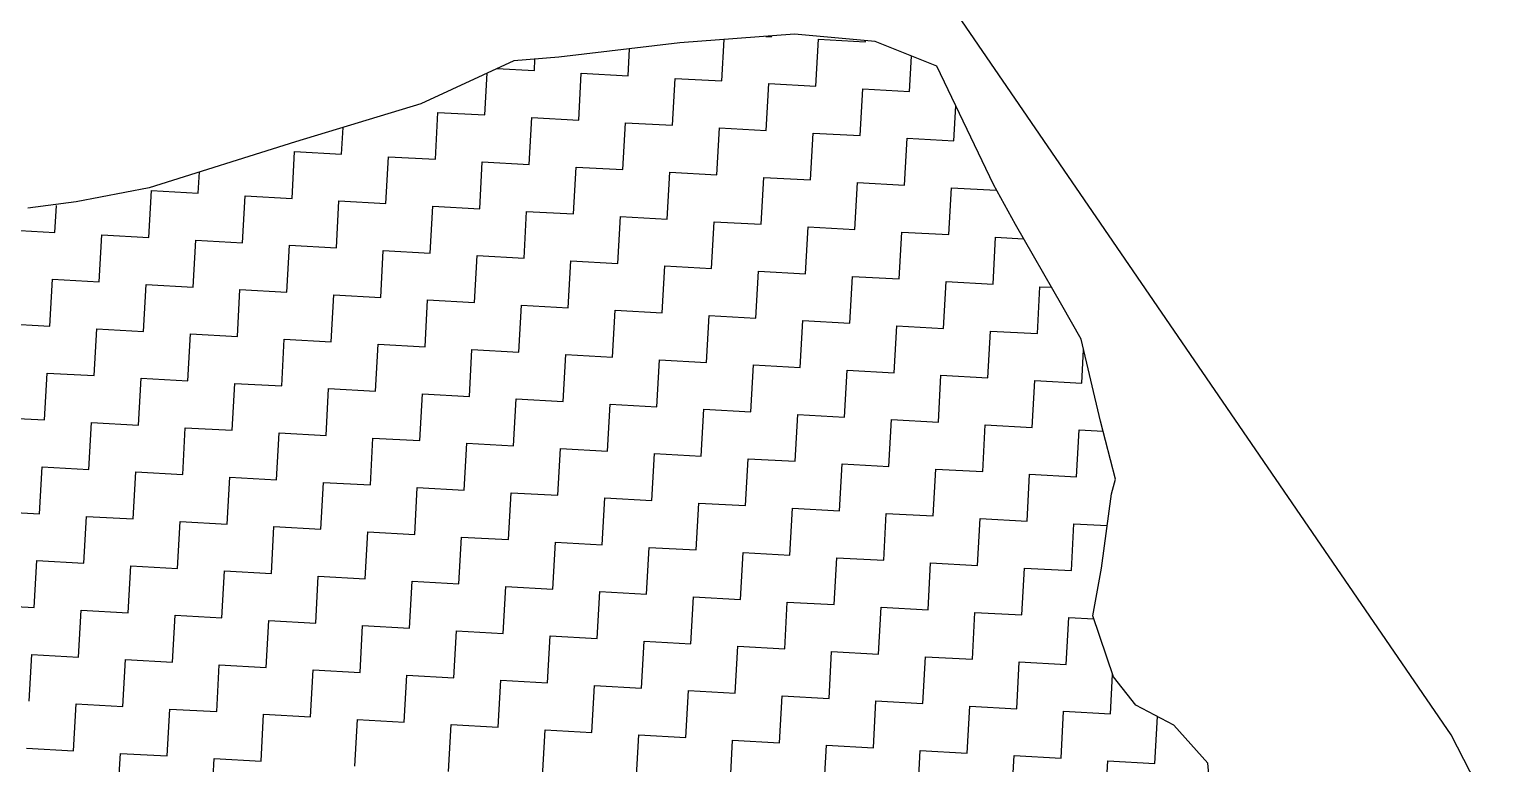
# Model space of a CAD drawing. Header units: metres. Extents: x 277693 to 280943, y 2038920 to 2043234.
# Drawn here: x 279415.4 to 279810.7, y 2042422.7 to 2042619.8 of the extents above; entities that cross this region are included whole.
import ezdxf

# ---------------------------------------------------------------- set-up
doc = ezdxf.new("R2010")
doc.units = ezdxf.units.M
doc.header["$MEASUREMENT"] = 0
doc.layers.add('POLY_HATCH', color=12, linetype='Continuous')
doc.layers.add('V_BOUND_LINE', color=7, linetype='Continuous')

# ---------------------------------------------------------------- blocks, each defined once
blk = doc.blocks.new('344')
at = {"layer": 'POLY_HATCH'}
for p, q in [((279620.84, 2042618.55), (279590.08, 2042616.22)), ((279642.5, 2042616.55), (279620.84, 2042618.55)), ((279590.08, 2042616.22), (279557.62, 2042612.37)), ((279659.07, 2042609.99), (279642.5, 2042616.55)), ((279545.47, 2042611.42), (279520.53, 2042599.87)), ((279557.62, 2042612.37), (279545.47, 2042611.42)), ((279674.31, 2042578.21), (279659.07, 2042609.99)), ((279520.53, 2042599.87), (279486.91, 2042589.64)), ((279486.91, 2042589.64), (279447.54, 2042577.3)), ((279680.17, 2042567.42), (279674.31, 2042578.21)), ((279427.98, 2042573.55), (279414.99, 2042571.85)), ((279447.54, 2042577.3), (279427.98, 2042573.55)), ((279692.68, 2042545.78), (279680.17, 2042567.42)), ((279697.82, 2042536.63), (279692.68, 2042545.78)), ((279703.05, 2042514.59), (279697.82, 2042536.63)), ((279707.03, 2042499.06), (279703.05, 2042514.59)), ((279706.01, 2042495.09), (279707.03, 2042499.06)), ((279703.29, 2042475.09), (279706.01, 2042495.09)), ((279700.98, 2042462.33), (279703.29, 2042475.09)), ((279706.52, 2042445.91), (279700.98, 2042462.33)), ((279712.55, 2042438.33), (279706.52, 2042445.91)), ((279722.73, 2042432.93), (279712.55, 2042438.33)), ((279731.85, 2042422.76), (279722.73, 2042432.93)), ((279732.88, 2042412.23), (279731.85, 2042422.76))]:
    blk.add_line(p, q, dxfattribs=at)
at = {"layer": 'POLY_HATCH', "linetype": 'Continuous'}
for p, q in [((279601.39, 2042605.98), (279602.01, 2042617.12)), ((279613.14, 2042617.96), (279614.68, 2042617.88)), ((279614.68, 2042617.88), (279614.69, 2042618.08)), ((279626.58, 2042604.59), (279627.28, 2042617.18)), ((279627.28, 2042617.18), (279639.87, 2042616.49)), ((279576.2, 2042607.37), (279576.6, 2042614.62)), ((279639.87, 2042616.49), (279639.89, 2042616.79)), ((279540.92, 2042609.31), (279551.01, 2042608.76)), ((279551.01, 2042608.76), (279551.18, 2042611.87)), ((279651.77, 2042603.2), (279652.3, 2042612.67)), ((279537.72, 2042596.86), (279538.34, 2042608.12)), ((279562.91, 2042595.47), (279563.61, 2042608.06)), ((279563.61, 2042608.06), (279576.2, 2042607.37)), ((279588.1, 2042594.08), (279588.8, 2042606.67)), ((279588.8, 2042606.67), (279601.39, 2042605.98)), ((279613.29, 2042592.69), (279613.99, 2042605.28)), ((279613.99, 2042605.28), (279626.58, 2042604.59)), ((279638.48, 2042591.3), (279639.18, 2042603.89)), ((279639.18, 2042603.89), (279651.77, 2042603.2)), ((279524.43, 2042584.96), (279525.12, 2042597.55)), ((279525.12, 2042597.55), (279537.72, 2042596.86)), ((279663.67, 2042589.91), (279664.19, 2042599.31)), ((279499.24, 2042586.34), (279499.63, 2042593.51)), ((279549.62, 2042583.57), (279550.32, 2042596.16)), ((279550.32, 2042596.16), (279562.91, 2042595.47)), ((279574.81, 2042582.18), (279575.51, 2042594.77)), ((279575.51, 2042594.77), (279588.1, 2042594.08)), ((279600, 2042580.79), (279600.7, 2042593.38)), ((279600.7, 2042593.38), (279613.29, 2042592.69)), ((279625.19, 2042579.4), (279625.89, 2042591.99)), ((279625.89, 2042591.99), (279638.48, 2042591.3)), ((279650.38, 2042578.01), (279651.08, 2042590.6)), ((279651.08, 2042590.6), (279663.67, 2042589.91)), ((279485.95, 2042574.44), (279486.64, 2042587.04)), ((279486.64, 2042587.04), (279499.24, 2042586.34)), ((279511.14, 2042573.05), (279511.83, 2042585.65)), ((279511.83, 2042585.65), (279524.43, 2042584.96)), ((279460.76, 2042575.83), (279461.07, 2042581.54)), ((279536.33, 2042571.67), (279537.03, 2042584.26)), ((279537.03, 2042584.26), (279549.62, 2042583.57)), ((279561.52, 2042570.28), (279562.22, 2042582.87)), ((279562.22, 2042582.87), (279574.81, 2042582.18)), ((279586.71, 2042568.89), (279587.41, 2042581.48)), ((279587.41, 2042581.48), (279600, 2042580.79)), ((279611.9, 2042567.5), (279612.6, 2042580.09)), ((279612.6, 2042580.09), (279625.19, 2042579.4)), ((279637.09, 2042566.11), (279637.79, 2042578.7)), ((279637.79, 2042578.7), (279650.38, 2042578.01)), ((279447.47, 2042563.93), (279448.16, 2042576.53)), ((279448.16, 2042576.53), (279460.76, 2042575.83)), ((279472.66, 2042562.54), (279473.35, 2042575.14)), ((279473.35, 2042575.14), (279485.95, 2042574.44)), ((279497.85, 2042561.15), (279498.54, 2042573.75)), ((279498.54, 2042573.75), (279511.14, 2042573.05)), ((279662.28, 2042564.72), (279662.98, 2042577.31)), ((279662.98, 2042577.31), (279675.06, 2042576.65)), ((279422.28, 2042565.32), (279422.67, 2042572.53)), ((279523.04, 2042559.76), (279523.73, 2042572.36)), ((279523.73, 2042572.36), (279536.33, 2042571.67)), ((279548.23, 2042558.38), (279548.93, 2042570.97)), ((279548.93, 2042570.97), (279561.52, 2042570.28)), ((279573.42, 2042556.99), (279574.12, 2042569.58)), ((279574.12, 2042569.58), (279586.71, 2042568.89)), ((279409.68, 2042566.02), (279422.28, 2042565.32)), ((279598.61, 2042555.6), (279599.31, 2042568.19)), ((279599.31, 2042568.19), (279611.9, 2042567.5)), ((279623.8, 2042554.21), (279624.5, 2042566.8)), ((279624.5, 2042566.8), (279637.09, 2042566.11)), ((279434.18, 2042552.03), (279434.87, 2042564.63)), ((279434.87, 2042564.63), (279447.47, 2042563.93)), ((279459.37, 2042550.64), (279460.06, 2042563.24)), ((279460.06, 2042563.24), (279472.66, 2042562.54)), ((279484.56, 2042549.25), (279485.25, 2042561.85)), ((279485.25, 2042561.85), (279497.85, 2042561.15)), ((279648.99, 2042552.82), (279649.69, 2042565.41)), ((279649.69, 2042565.41), (279662.28, 2042564.72)), ((279674.18, 2042551.43), (279674.88, 2042564.02)), ((279674.88, 2042564.02), (279682.37, 2042563.61)), ((279509.75, 2042547.86), (279510.44, 2042560.46)), ((279510.44, 2042560.46), (279523.04, 2042559.76)), ((279534.94, 2042546.47), (279535.64, 2042559.07)), ((279535.64, 2042559.07), (279548.23, 2042558.38)), ((279560.13, 2042545.09), (279560.83, 2042557.68)), ((279560.83, 2042557.68), (279573.42, 2042556.99)), ((279585.32, 2042543.7), (279586.02, 2042556.29)), ((279586.02, 2042556.29), (279598.61, 2042555.6)), ((279610.51, 2042542.31), (279611.21, 2042554.9)), ((279611.21, 2042554.9), (279623.8, 2042554.21)), ((279420.89, 2042540.13), (279421.58, 2042552.73)), ((279421.58, 2042552.73), (279434.18, 2042552.03)), ((279446.08, 2042538.74), (279446.77, 2042551.34)), ((279446.77, 2042551.34), (279459.37, 2042550.64)), ((279471.27, 2042537.35), (279471.96, 2042549.95)), ((279471.96, 2042549.95), (279484.56, 2042549.25)), ((279635.7, 2042540.92), (279636.4, 2042553.51)), ((279636.4, 2042553.51), (279648.99, 2042552.82)), ((279660.89, 2042539.53), (279661.59, 2042552.12)), ((279661.59, 2042552.12), (279674.18, 2042551.43)), ((279686.09, 2042538.14), (279686.78, 2042550.73)), ((279686.78, 2042550.73), (279689.91, 2042550.56)), ((279496.46, 2042535.96), (279497.15, 2042548.56)), ((279497.15, 2042548.56), (279509.75, 2042547.86)), ((279521.65, 2042534.57), (279522.35, 2042547.17)), ((279522.35, 2042547.17), (279534.94, 2042546.47)), ((279546.84, 2042533.18), (279547.54, 2042545.78)), ((279547.54, 2042545.78), (279560.13, 2042545.09)), ((279572.03, 2042531.8), (279572.73, 2042544.39)), ((279572.73, 2042544.39), (279585.32, 2042543.7)), ((279597.22, 2042530.41), (279597.92, 2042543)), ((279597.92, 2042543), (279610.51, 2042542.31)), ((279408.29, 2042540.83), (279420.89, 2042540.13)), ((279432.79, 2042526.84), (279433.48, 2042539.44)), ((279433.48, 2042539.44), (279446.08, 2042538.74)), ((279457.98, 2042525.45), (279458.67, 2042538.05)), ((279458.67, 2042538.05), (279471.27, 2042537.35)), ((279622.41, 2042529.02), (279623.11, 2042541.61)), ((279623.11, 2042541.61), (279635.7, 2042540.92)), ((279647.6, 2042527.63), (279648.3, 2042540.22)), ((279648.3, 2042540.22), (279660.89, 2042539.53)), ((279672.8, 2042526.24), (279673.49, 2042538.83)), ((279673.49, 2042538.83), (279686.09, 2042538.14)), ((279483.17, 2042524.06), (279483.86, 2042536.66)), ((279483.86, 2042536.66), (279496.46, 2042535.96)), ((279508.36, 2042522.67), (279509.06, 2042535.27)), ((279509.06, 2042535.27), (279521.65, 2042534.57)), ((279533.55, 2042521.28), (279534.25, 2042533.88)), ((279534.25, 2042533.88), (279546.84, 2042533.18)), ((279558.74, 2042519.89), (279559.44, 2042532.49)), ((279559.44, 2042532.49), (279572.03, 2042531.8)), ((279583.93, 2042518.5), (279584.63, 2042531.1)), ((279584.63, 2042531.1), (279597.22, 2042530.41)), ((279697.99, 2042524.85), (279698.48, 2042533.83)), ((279419.5, 2042514.94), (279420.19, 2042527.54)), ((279420.19, 2042527.54), (279432.79, 2042526.84)), ((279444.69, 2042513.55), (279445.38, 2042526.15)), ((279445.38, 2042526.15), (279457.98, 2042525.45)), ((279609.12, 2042517.12), (279609.82, 2042529.71)), ((279609.82, 2042529.71), (279622.41, 2042529.02)), ((279634.31, 2042515.73), (279635.01, 2042528.32)), ((279635.01, 2042528.32), (279647.6, 2042527.63)), ((279659.51, 2042514.34), (279660.2, 2042526.93)), ((279660.2, 2042526.93), (279672.8, 2042526.24)), ((279469.88, 2042512.16), (279470.57, 2042524.76)), ((279470.57, 2042524.76), (279483.17, 2042524.06)), ((279495.07, 2042510.77), (279495.77, 2042523.37)), ((279495.77, 2042523.37), (279508.36, 2042522.67)), ((279684.7, 2042512.95), (279685.39, 2042525.54)), ((279685.39, 2042525.54), (279697.99, 2042524.85)), ((279520.26, 2042509.38), (279520.96, 2042521.98)), ((279520.96, 2042521.98), (279533.55, 2042521.28)), ((279545.45, 2042507.99), (279546.15, 2042520.59)), ((279546.15, 2042520.59), (279558.74, 2042519.89)), ((279570.64, 2042506.6), (279571.34, 2042519.2)), ((279571.34, 2042519.2), (279583.93, 2042518.5)), ((279406.9, 2042515.64), (279419.5, 2042514.94)), ((279431.4, 2042501.65), (279432.09, 2042514.25)), ((279432.09, 2042514.25), (279444.69, 2042513.55)), ((279595.83, 2042505.21), (279596.53, 2042517.81)), ((279596.53, 2042517.81), (279609.12, 2042517.12)), ((279621.02, 2042503.83), (279621.72, 2042516.42)), ((279621.72, 2042516.42), (279634.31, 2042515.73)), ((279646.22, 2042502.44), (279646.91, 2042515.03)), ((279646.91, 2042515.03), (279659.51, 2042514.34)), ((279456.59, 2042500.26), (279457.28, 2042512.86)), ((279457.28, 2042512.86), (279469.88, 2042512.16)), ((279481.78, 2042498.87), (279482.48, 2042511.47)), ((279482.48, 2042511.47), (279495.07, 2042510.77)), ((279671.41, 2042501.05), (279672.1, 2042513.64)), ((279672.1, 2042513.64), (279684.7, 2042512.95)), ((279696.6, 2042499.66), (279697.29, 2042512.25)), ((279697.29, 2042512.25), (279703.74, 2042511.9)), ((279506.97, 2042497.48), (279507.67, 2042510.08)), ((279507.67, 2042510.08), (279520.26, 2042509.38)), ((279532.16, 2042496.09), (279532.86, 2042508.69)), ((279532.86, 2042508.69), (279545.45, 2042507.99)), ((279557.35, 2042494.7), (279558.05, 2042507.3)), ((279558.05, 2042507.3), (279570.64, 2042506.6)), ((279418.11, 2042489.75), (279418.8, 2042502.35)), ((279418.8, 2042502.35), (279431.4, 2042501.65)), ((279582.54, 2042493.31), (279583.24, 2042505.91)), ((279583.24, 2042505.91), (279595.83, 2042505.21)), ((279607.73, 2042491.92), (279608.43, 2042504.52)), ((279608.43, 2042504.52), (279621.02, 2042503.83)), ((279632.93, 2042490.54), (279633.62, 2042503.13)), ((279633.62, 2042503.13), (279646.22, 2042502.44)), ((279443.3, 2042488.36), (279443.99, 2042500.96)), ((279443.99, 2042500.96), (279456.59, 2042500.26)), ((279468.49, 2042486.97), (279469.19, 2042499.57)), ((279469.19, 2042499.57), (279481.78, 2042498.87)), ((279658.12, 2042489.15), (279658.81, 2042501.74)), ((279658.81, 2042501.74), (279671.41, 2042501.05)), ((279683.31, 2042487.76), (279684, 2042500.35)), ((279684, 2042500.35), (279696.6, 2042499.66)), ((279493.68, 2042485.58), (279494.38, 2042498.18)), ((279494.38, 2042498.18), (279506.97, 2042497.48)), ((279518.87, 2042484.19), (279519.57, 2042496.79)), ((279519.57, 2042496.79), (279532.16, 2042496.09)), ((279544.06, 2042482.8), (279544.76, 2042495.4)), ((279544.76, 2042495.4), (279557.35, 2042494.7)), ((279569.25, 2042481.41), (279569.95, 2042494.01)), ((279569.95, 2042494.01), (279582.54, 2042493.31)), ((279594.44, 2042480.02), (279595.14, 2042492.62)), ((279595.14, 2042492.62), (279607.73, 2042491.92)), ((279619.64, 2042478.63), (279620.33, 2042491.23)), ((279620.33, 2042491.23), (279632.93, 2042490.54)), ((279405.51, 2042490.44), (279418.11, 2042489.75)), ((279430.01, 2042476.46), (279430.7, 2042489.05)), ((279430.7, 2042489.05), (279443.3, 2042488.36)), ((279455.2, 2042475.07), (279455.9, 2042487.67)), ((279455.9, 2042487.67), (279468.49, 2042486.97)), ((279644.83, 2042477.25), (279645.52, 2042489.84)), ((279645.52, 2042489.84), (279658.12, 2042489.15)), ((279670.02, 2042475.86), (279670.71, 2042488.45)), ((279670.71, 2042488.45), (279683.31, 2042487.76)), ((279695.21, 2042474.47), (279695.9, 2042487.06)), ((279695.9, 2042487.06), (279704.85, 2042486.57)), ((279480.39, 2042473.68), (279481.09, 2042486.28)), ((279481.09, 2042486.28), (279493.68, 2042485.58)), ((279505.58, 2042472.29), (279506.28, 2042484.89)), ((279506.28, 2042484.89), (279518.87, 2042484.19)), ((279530.77, 2042470.9), (279531.47, 2042483.5)), ((279531.47, 2042483.5), (279544.06, 2042482.8)), ((279555.96, 2042469.51), (279556.66, 2042482.11)), ((279556.66, 2042482.11), (279569.25, 2042481.41)), ((279581.15, 2042468.12), (279581.85, 2042480.72)), ((279581.85, 2042480.72), (279594.44, 2042480.02)), ((279606.35, 2042466.73), (279607.04, 2042479.33)), ((279607.04, 2042479.33), (279619.64, 2042478.63)), ((279416.72, 2042464.56), (279417.41, 2042477.15)), ((279417.41, 2042477.15), (279430.01, 2042476.46)), ((279441.91, 2042463.17), (279442.61, 2042475.76)), ((279442.61, 2042475.76), (279455.2, 2042475.07)), ((279631.54, 2042465.34), (279632.23, 2042477.94)), ((279632.23, 2042477.94), (279644.83, 2042477.25)), ((279656.73, 2042463.96), (279657.42, 2042476.55)), ((279657.42, 2042476.55), (279670.02, 2042475.86)), ((279681.92, 2042462.57), (279682.61, 2042475.16)), ((279682.61, 2042475.16), (279695.21, 2042474.47)), ((279467.1, 2042461.78), (279467.8, 2042474.38)), ((279467.8, 2042474.38), (279480.39, 2042473.68)), ((279492.29, 2042460.39), (279492.99, 2042472.99)), ((279492.99, 2042472.99), (279505.58, 2042472.29)), ((279517.48, 2042459), (279518.18, 2042471.6)), ((279518.18, 2042471.6), (279530.77, 2042470.9)), ((279542.67, 2042457.61), (279543.37, 2042470.21)), ((279543.37, 2042470.21), (279555.96, 2042469.51)), ((279567.86, 2042456.22), (279568.56, 2042468.82)), ((279568.56, 2042468.82), (279581.15, 2042468.12)), ((279593.06, 2042454.83), (279593.75, 2042467.43)), ((279593.75, 2042467.43), (279606.35, 2042466.73)), ((279404.12, 2042465.25), (279416.72, 2042464.56)), ((279428.62, 2042451.27), (279429.32, 2042463.86)), ((279429.32, 2042463.86), (279441.91, 2042463.17)), ((279618.25, 2042453.44), (279618.94, 2042466.04)), ((279618.94, 2042466.04), (279631.54, 2042465.34)), ((279643.44, 2042452.05), (279644.13, 2042464.65)), ((279644.13, 2042464.65), (279656.73, 2042463.96)), ((279668.63, 2042450.67), (279669.32, 2042463.26)), ((279669.32, 2042463.26), (279681.92, 2042462.57)), ((279453.81, 2042449.88), (279454.51, 2042462.47)), ((279454.51, 2042462.47), (279467.1, 2042461.78)), ((279479, 2042448.49), (279479.7, 2042461.09)), ((279479.7, 2042461.09), (279492.29, 2042460.39)), ((279504.19, 2042447.1), (279504.89, 2042459.7)), ((279504.89, 2042459.7), (279517.48, 2042459)), ((279693.82, 2042449.28), (279694.51, 2042461.87)), ((279694.51, 2042461.87), (279701.26, 2042461.5)), ((279529.38, 2042445.71), (279530.08, 2042458.31)), ((279530.08, 2042458.31), (279542.67, 2042457.61)), ((279554.57, 2042444.32), (279555.27, 2042456.92)), ((279555.27, 2042456.92), (279567.86, 2042456.22)), ((279579.77, 2042442.93), (279580.46, 2042455.53)), ((279580.46, 2042455.53), (279593.06, 2042454.83)), ((279415.33, 2042439.37), (279416.03, 2042451.96)), ((279416.03, 2042451.96), (279428.62, 2042451.27)), ((279604.96, 2042441.54), (279605.65, 2042454.14)), ((279605.65, 2042454.14), (279618.25, 2042453.44)), ((279630.15, 2042440.15), (279630.84, 2042452.75)), ((279630.84, 2042452.75), (279643.44, 2042452.05)), ((279655.34, 2042438.76), (279656.03, 2042451.36)), ((279656.03, 2042451.36), (279668.63, 2042450.67)), ((279440.52, 2042437.98), (279441.22, 2042450.57)), ((279441.22, 2042450.57), (279453.81, 2042449.88)), ((279465.71, 2042436.59), (279466.41, 2042449.18)), ((279466.41, 2042449.18), (279479, 2042448.49)), ((279490.9, 2042435.2), (279491.6, 2042447.8)), ((279491.6, 2042447.8), (279504.19, 2042447.1)), ((279680.53, 2042437.38), (279681.22, 2042449.97)), ((279681.22, 2042449.97), (279693.82, 2042449.28)), ((279516.09, 2042433.81), (279516.79, 2042446.41)), ((279516.79, 2042446.41), (279529.38, 2042445.71)), ((279541.28, 2042432.42), (279541.98, 2042445.02)), ((279541.98, 2042445.02), (279554.57, 2042444.32)), ((279566.48, 2042431.03), (279567.17, 2042443.63)), ((279567.17, 2042443.63), (279579.77, 2042442.93)), ((279705.72, 2042435.99), (279706.3, 2042446.55)), ((279591.67, 2042429.64), (279592.36, 2042442.24)), ((279592.36, 2042442.24), (279604.96, 2042441.54)), ((279616.86, 2042428.25), (279617.55, 2042440.85)), ((279617.55, 2042440.85), (279630.15, 2042440.15)), ((279642.05, 2042426.86), (279642.74, 2042439.46)), ((279642.74, 2042439.46), (279655.34, 2042438.76)), ((279427.23, 2042426.08), (279427.93, 2042438.67)), ((279427.93, 2042438.67), (279440.52, 2042437.98)), ((279452.42, 2042424.69), (279453.12, 2042437.28)), ((279453.12, 2042437.28), (279465.71, 2042436.59)), ((279477.61, 2042423.3), (279478.31, 2042435.89)), ((279478.31, 2042435.89), (279490.9, 2042435.2)), ((279667.24, 2042425.47), (279667.93, 2042438.07)), ((279667.93, 2042438.07), (279680.53, 2042437.38)), ((279692.43, 2042424.09), (279693.12, 2042436.68)), ((279693.12, 2042436.68), (279705.72, 2042435.99)), ((279717.62, 2042422.7), (279718.31, 2042435.27)), ((279502.8, 2042421.91), (279503.5, 2042434.51)), ((279503.5, 2042434.51), (279516.09, 2042433.81)), ((279527.99, 2042420.52), (279528.69, 2042433.12)), ((279528.69, 2042433.12), (279541.28, 2042432.42)), ((279553.18, 2042419.13), (279553.88, 2042431.73)), ((279553.88, 2042431.73), (279566.48, 2042431.03)), ((279578.38, 2042417.74), (279579.07, 2042430.34)), ((279579.07, 2042430.34), (279591.67, 2042429.64)), ((279603.57, 2042416.35), (279604.26, 2042428.95)), ((279604.26, 2042428.95), (279616.86, 2042428.25)), ((279628.76, 2042414.96), (279629.45, 2042427.56)), ((279629.45, 2042427.56), (279642.05, 2042426.86)), ((279414.64, 2042426.77), (279427.23, 2042426.08)), ((279439.13, 2042412.79), (279439.83, 2042425.38)), ((279439.83, 2042425.38), (279452.42, 2042424.69)), ((279464.32, 2042411.4), (279465.02, 2042423.99)), ((279465.02, 2042423.99), (279477.61, 2042423.3)), ((279653.95, 2042413.57), (279654.64, 2042426.17)), ((279654.64, 2042426.17), (279667.24, 2042425.47)), ((279679.14, 2042412.18), (279679.83, 2042424.78)), ((279679.83, 2042424.78), (279692.43, 2042424.09)), ((279704.33, 2042410.8), (279705.02, 2042423.39)), ((279705.02, 2042423.39), (279717.62, 2042422.7))]:
    blk.add_line(p, q, dxfattribs=at)
at = {"layer": 'V_BOUND_LINE'}
for p, q in [((279797.2, 2042430.34), (279639.75, 2042660.25)), ((279810.73, 2042404.05), (279797.2, 2042430.34))]:
    blk.add_line(p, q, dxfattribs=at)

msp = doc.modelspace()

# ---------------------------------------------------------------- block references
msp.add_blockref('344', (0, 0))

doc.saveas('drawing.dxf')
